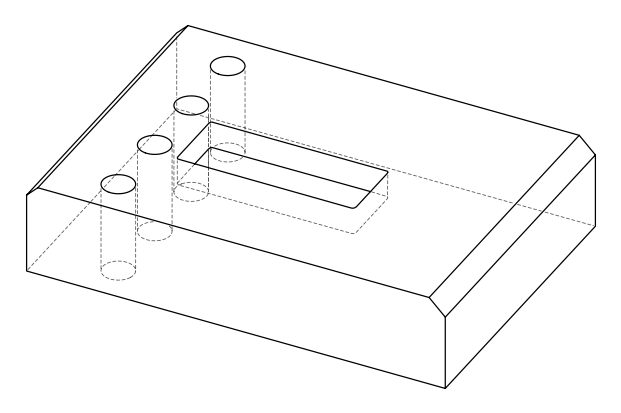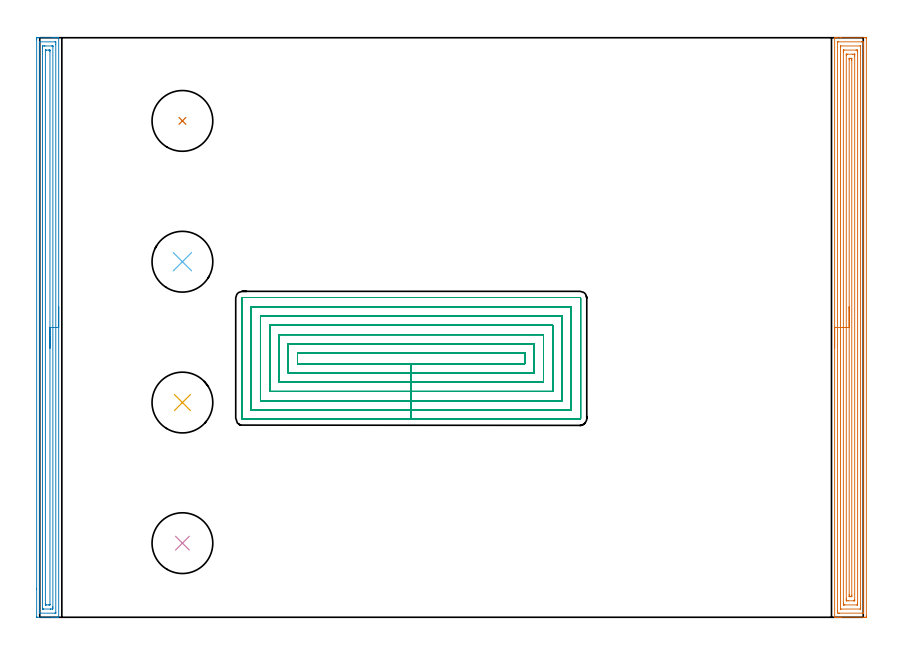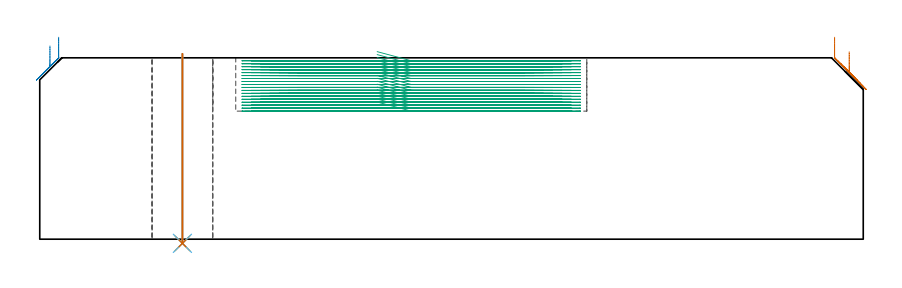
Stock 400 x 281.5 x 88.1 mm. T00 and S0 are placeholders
(PLAN: 7 operations, 2 tool changes, 112.3 min)
(1 AREA_MILL | FG_CHAMFER_SURFACE | UGT0205_001 | 13.76 min | 33381 mm3)
(2 AREA_MILL_1 | FG_CHAMFER_SURFACE_1 | UGT0205_001 | 9.26 min | 16111 mm3)
(3 MILL_RECTANGULAR_POCKET | POCKET_RECTANGULAR_STRAIGHT | NXT0201_008 | Follow Part, ap 1.5, ae 75% | 87.76 min | 287319 mm3)
(4 INDEXABLE_INSERT_DRILL_THROUGH_HOLE_FROM_SOLID | STEP1HOLE | NXT0302_030 | 0.37 min | 60140 mm3)
(5 INDEXABLE_INSERT_DRILL_THROUGH_HOLE_FROM_SOLID_1 | STEP1HOLE_1 | NXT0302_030 | 0.37 min | 60195 mm3)
(6 INDEXABLE_INSERT_DRILL_THROUGH_HOLE_FROM_SOLID_2 | STEP1HOLE_2 | NXT0302_030 | 0.37 min | 60176 mm3)
(7 INDEXABLE_INSERT_DRILL_THROUGH_HOLE_FROM_SOLID_3 | STEP1HOLE_3 | NXT0302_030 | 0.37 min | 60148 mm3)
(TOOL UGT0205_001 | Chamfer Mill 20 x 3 x 45 deg. | D20 FL50 Z2)
(TOOL NXT0201_008 | ENDMILL 6mm [2P460-0600-NA 1630] | D6 FL26 Z6)
(TOOL NXT0302_030 | Index. Insert Drill 29.5mm [880-D2950L32-03] | D29.5 PA176 FL89 Z2)
(OP 1 AREA_MILL)
G17 G21 G94 G90
T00 M6
G54
G17 G0 G90 X386.1 Y130.75 S1061 M3
G43 Z98.1 H0
G94 G1 Y130.788 Z97.228 F250.
Y130.902 Z96.363
Y131.091 Z95.512
Y131.353 Z94.68
Y131.687 Z93.874
Y132.09 Z93.1
Y132.558 Z92.364
Y133.09 Z91.672
Y133.679 Z91.029
Y134.322 Z90.439
Y135.014 Z89.908
Y135.75 Z89.44
Y136.524 Z89.037
Y137.33 Z88.703
Y138.162 Z88.441
Y139.013 Z88.252
Y139.878 Z88.138
Y140.75 Z88.1
Y281.338
X386.103 Y281.49 Z88.088
X386.145 Y281.493 Z88.046
X386.518 Y281.5 Z87.682
X386.923 Z87.277
X387.567 Z86.628
X388.78 Z85.417
X389.348 Z84.846
X400.923 Z73.274
X401.209 Y281.498 Z72.988
X401.492 Y281.49 Z72.706
X401.499 Y281.207 Z72.699
X401.5 Y0.922 Z72.7
X401.499 Y0.608 Z72.701
X401.494 Y0.036 Z72.704
X401.492 Y0.007 Z72.706
X400.923 Y0.003 Z73.274
X400.317 Y0. Z73.88
X389.348 Z84.846
X388.78 Z85.417
X388.458 Z85.739
X387.889 Z86.307
X387.567 Z86.628
X386.923 Z87.277
X386.517 Z87.682
X386.147 Z88.044
X386.102 Y0.009 Z88.088
X386.1 Y0.162 Z88.1
Y140.75
X387.514 Z86.686
Y279.16
X387.515 Y279.213 Z86.685
X387.518 Y279.319 Z86.682
X387.525 Y279.49 Z86.675
X387.567 Y279.492 Z86.633
X388.067 Y279.499 Z86.133
X399.142 Z75.058
X399.644 Y279.497 Z74.556
X400.033 Y279.49 Z74.167
X400.079 Y279.107 Z74.121
X400.082 Y279.058 Z74.118
X400.086 Y278.214 Z74.114
Y278.161
Y2.34
X400.085 Y2.287 Z74.115
X400.082 Y2.181 Z74.118
X400.075 Y2.01 Z74.125
X400.033 Y2.008 Z74.167
X399.533 Y2.001 Z74.667
X388.458 Z85.742
X387.956 Y2.003 Z86.244
X387.567 Y2.01 Z86.633
X387.521 Y2.393 Z86.679
X387.518 Y2.442 Z86.682
X387.514 Y3.286 Z86.686
Y3.339
Y140.75
X388.928 Z85.272
X388.929 Y276.849 Z85.271
X388.931 Y277.322 Z85.269
X388.933 Y277.426 Z85.267
X388.935 Y277.475 Z85.265
X388.945 Y277.49 Z85.255
X388.992 Y277.493 Z85.208
X389.171 Y277.499 Z85.029
X398.43 Z75.77
X398.549 Y277.498 Z75.651
X398.643 Y277.493 Z75.557
X398.666 Y277.489 Z75.534
X398.668 Y277.484 Z75.532
X398.67 Y277.462 Z75.53
X398.671 Y277.322 Z75.529
Y4.651
X398.669 Y4.178 Z75.531
X398.667 Y4.074 Z75.533
X398.665 Y4.025 Z75.535
X398.655 Y4.01 Z75.545
X398.607 Y4.007 Z75.593
X398.429 Y4.001 Z75.771
X389.17 Z85.03
X389.052 Y4.002 Z85.148
X388.957 Y4.007 Z85.243
X388.934 Y4.011 Z85.266
X388.932 Y4.016 Z85.268
X388.93 Y4.038 Z85.27
X388.929 Y4.178 Z85.271
X388.928 Y140.75 Z85.272
X390.343 Z83.857
Y274.644
X390.344 Y275.43 Z83.856
X390.347 Y275.483 Z83.853
X390.349 Y275.49 Z83.851
X390.356 Y275.494 Z83.844
X390.382 Y275.497 Z83.818
X390.488 Y275.499 Z83.712
X390.702 Y275.5 Z83.498
X396.508 Z77.692
X396.913 Y275.498 Z77.287
X397.116 Y275.494 Z77.084
X397.217 Y275.49 Z76.983
X397.251 Y275.481 Z76.949
X397.257 Y274.644 Z76.943
Y6.856
X397.256 Y6.07 Z76.944
X397.253 Y6.017 Z76.947
X397.251 Y6.01 Z76.949
X397.244 Y6.006 Z76.956
X397.218 Y6.003 Z76.982
X397.112 Y6.001 Z77.088
X396.898 Y6. Z77.302
X391.092 Z83.108
X390.687 Y6.002 Z83.513
X390.484 Y6.006 Z83.716
X390.383 Y6.01 Z83.817
X390.349 Y6.019 Z83.851
X390.343 Y6.856 Z83.857
Y140.75
X391.757 Z82.443
Y273.121
X391.76 Y273.384 Z82.44
X391.763 Y273.459 Z82.437
X391.766 Y273.491 Z82.434
X391.78 Y273.493 Z82.42
X391.859 Y273.497 Z82.341
X392.019 Y273.499 Z82.181
X392.27 Y273.5 Z81.93
X394.941 Z79.259
X395.581 Y273.499 Z78.619
X395.834 Y273.497 Z78.366
X395.84 Y273.492 Z78.36
X395.841 Y273.49 Z78.359
X395.843 Y272.858 Z78.357
Y272.596
Y8.379
X395.84 Y8.116 Z78.36
X395.837 Y8.041 Z78.363
X395.834 Y8.009 Z78.366
X395.82 Y8.007 Z78.38
X395.741 Y8.003 Z78.459
X395.581 Y8.001 Z78.619
X395.33 Y8. Z78.87
X392.659 Z81.541
X392.019 Y8.001 Z82.181
X391.766 Y8.003 Z82.434
X391.76 Y8.008 Z82.44
X391.759 Y8.01 Z82.441
X391.757 Y8.641 Z82.443
Y8.904
Y140.75
X393.171 Z81.029
Y270.811
X393.172 Y271.073 Z81.028
X393.176 Y271.388 Z81.024
X393.178 Y271.465 Z81.022
X393.186 Y271.49 Z81.014
X393.233 Y271.493 Z80.967
X393.376 Y271.498 Z80.824
X393.8 Y271.499 Z80.4
X394.268 Y271.497 Z79.932
X394.398 Y271.49 Z79.802
X394.422 Y271.486 Z79.778
X394.424 Y271.441 Z79.776
X394.427 Y271.337 Z79.773
X394.428 Y271.073 Z79.772
X394.429 Y270.443 Z79.771
Y10.689
X394.428 Y10.427 Z79.772
X394.424 Y10.112 Z79.776
X394.422 Y10.035 Z79.778
X394.414 Y10.01 Z79.786
X394.367 Y10.007 Z79.833
X394.224 Y10.002 Z79.976
X393.8 Y10.001 Z80.4
X393.332 Y10.003 Z80.868
X393.202 Y10.01 Z80.998
X393.178 Y10.014 Z81.022
X393.176 Y10.059 Z81.024
X393.173 Y10.163 Z81.027
X393.172 Y10.427 Z81.028
X393.171 Y11.057 Z81.029
Y140.75
Y141.622 Z81.067
Y142.486 Z81.181
Y143.338 Z81.37
Y144.17 Z81.632
Y144.976 Z81.966
Y145.75 Z82.369
Y146.486 Z82.837
Y147.178 Z83.368
Y147.821 Z83.958
Y148.41 Z84.601
Y148.941 Z85.293
Y149.41 Z86.029
Y149.813 Z86.803
Y150.147 Z87.609
Y150.409 Z88.441
Y150.598 Z89.292
Y150.712 Z90.157
Y150.75 Z91.029
G0 Z98.1
M5
M2
(OP 2 AREA_MILL_1)
G17 G21 G94 G90
T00 M6
G54
G17 G0 G90 X9.2 Y150.75 S1061 M3
G43 Z98.1 H0
G94 G1 Y150.712 Z97.228 F250.
Y150.598 Z96.363
Y150.409 Z95.512
Y150.147 Z94.68
Y149.813 Z93.874
Y149.41 Z93.1
Y148.942 Z92.364
Y148.41 Z91.672
Y147.821 Z91.029
Y147.178 Z90.439
Y146.486 Z89.908
Y145.75 Z89.44
Y144.976 Z89.037
Y144.17 Z88.703
Y143.338 Z88.441
Y142.487 Z88.252
Y141.622 Z88.138
Y140.75 Z88.1
Y0.158
X9.205 Y0.01 Z88.095
X9.184 Y0.008 Z88.075
X8.847 Y0. Z87.746
X8.468 Z87.368
X7.828 Z86.723
X6.624 Z85.521
X6.06 Z84.954
X-1.295 Y0.001 Z77.602
X-1.492 Y0.01 Z77.406
X-1.499 Y0.207 Z77.399
X-1.5 Y13.727 Z77.4
Y280.492
X-1.499 Y280.892 Z77.401
X-1.495 Y281.379 Z77.403
X-1.492 Y281.491 Z77.406
X-1.012 Y281.496 Z77.885
X-0.41 Y281.5 Z78.487
X6.06 Z84.954
X6.624 Z85.521
X6.944 Z85.84
X7.508 Z86.404
X7.828 Z86.723
X8.847 Z87.747
X9.184 Y281.493 Z88.075
X9.197 Y281.491 Z88.088
X9.2 Y281.338 Z88.1
Y140.75
X7.786 Z86.686
Y2.393
X7.785 Y2.181 Z86.685
X7.782 Y2.075 Z86.682
X7.779 Y2.025 Z86.679
X7.771 Y2.01 Z86.671
X7.723 Y2.008 Z86.623
X7.333 Y2.001 Z86.233
X0.26 Z79.16
X0.032 Y2.006 Z78.932
X-0.071 Y2.01 Z78.829
X-0.084 Y2.349 Z78.816
X-0.085 Y2.393 Z78.815
X-0.086 Y3.243 Z78.814
Y279.107
X-0.085 Y279.319 Z78.815
X-0.082 Y279.425 Z78.818
X-0.079 Y279.475 Z78.821
X-0.071 Y279.49 Z78.829
X-0.023 Y279.493 Z78.877
X0.367 Y279.499 Z79.267
X7.44 Z86.34
X7.668 Y279.494 Z86.568
X7.771 Y279.49 Z86.671
X7.784 Y279.151 Z86.684
X7.785 Y279.107 Z86.685
X7.786 Y278.257 Z86.686
Y140.75
X6.371 Z85.271
Y5.071
X6.37 Y4.758 Z85.27
X6.366 Y4.178 Z85.266
X6.365 Y4.03 Z85.265
X6.228 Y4.009 Z85.128
X6.06 Y4.005 Z84.96
X5.352 Y4. Z84.252
X5.176 Z84.076
X1.816 Z80.716
X1.64 Y4.001 Z80.54
X1.463 Y4.003 Z80.363
X1.346 Y4.008 Z80.246
X1.334 Y4.011 Z80.234
X1.332 Y4.015 Z80.232
X1.33 Y4.036 Z80.23
X1.328 Y4.493 Z80.228
X1.329 Y276.429 Z80.229
Y276.742
X1.334 Y277.322 Z80.234
X1.335 Y277.47 Z80.235
X1.472 Y277.491 Z80.372
X1.64 Y277.495 Z80.54
X2.348 Y277.5 Z81.248
X2.524 Z81.424
X5.884 Z84.784
X6.06 Y277.499 Z84.96
X6.237 Y277.497 Z85.137
X6.354 Y277.492 Z85.254
X6.366 Y277.489 Z85.266
X6.368 Y277.485 Z85.268
X6.37 Y277.464 Z85.27
X6.371 Y277.426 Z85.271
Y277.322
Y140.75
X4.957 Z83.857
Y6.185
X4.955 Y6.089 Z83.855
X4.952 Y6.031 Z83.852
X4.948 Y6.01 Z83.848
X4.927 Y6.008 Z83.827
X4.716 Y6.003 Z83.616
X4.292 Y6. Z83.192
X3.372 Z82.272
X2.975 Y6.002 Z81.875
X2.777 Y6.007 Z81.677
X2.756 Y6.01 Z81.656
X2.749 Y6.019 Z81.649
X2.746 Y6.055 Z81.646
X2.744 Y6.109 Z81.644
X2.743 Y6.635 Z81.643
Y275.315
X2.745 Y275.411 Z81.645
X2.748 Y275.469 Z81.648
X2.752 Y275.49 Z81.652
X2.773 Y275.492 Z81.673
X2.984 Y275.497 Z81.884
X3.408 Y275.5 Z82.308
X4.328 Z83.228
X4.725 Y275.498 Z83.625
X4.923 Y275.493 Z83.823
X4.944 Y275.49 Z83.844
X4.951 Y275.481 Z83.851
X4.954 Y275.445 Z83.854
X4.956 Y275.391 Z83.856
X4.957 Y274.865 Z83.857
Y140.75
Y139.878 Z83.895
Y139.014 Z84.009
Y138.162 Z84.198
Y137.33 Z84.46
Y136.524 Z84.794
Y135.75 Z85.197
Y135.014 Z85.666
Y134.322 Z86.197
Y133.679 Z86.786
Y133.09 Z87.429
Y132.559 Z88.121
Y132.09 Z88.857
Y131.687 Z89.631
Y131.353 Z90.437
Y131.091 Z91.269
Y130.902 Z92.121
Y130.788 Z92.986
Y130.75 Z93.857
G0 Z98.1
M5
M2
(OP 3 MILL_RECTANGULAR_POCKET)
G17 G21 G94 G90
T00 M6
G54
G17 G0 G90 X163.884 Y123.2 S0 M3
G43 Z98.1 H1
Z91.1
G94 G1 X180.45 Z86.661 F250.
X235.7 F500.
Y128.3
X125.2
Y123.2
X180.45
Y118.7
X240.2
Y132.8
X120.7
Y118.7
X180.45
Y114.2
X244.7
Y137.3
X116.2
Y114.2
X180.45
Y109.7
X249.2
Y141.8
X111.7
Y109.7
X180.45
Y105.2
X253.7
Y146.3
X107.2
Y105.2
X180.45
Y100.7
X258.2
Y150.8
X102.7
Y100.7
X180.45
Y96.2
X262.4
G3 X262.7 Y96.5 R0.3
G1 Y155.
G3 X262.4 Y155.3 R0.3
G1 X98.5
G3 X98.2 Y155. R0.3
G1 Y96.5
G3 X98.5 Y96.2 R0.3
G1 X180.45
X181.45
G0 X163.884 Y123.2 Z89.661
G1 X180.45 Z85.222 F250.
X235.7 F500.
Y128.3
X125.2
Y123.2
X180.45
Y118.7
X240.2
Y132.8
X120.7
Y118.7
X180.45
Y114.2
X244.7
Y137.3
X116.2
Y114.2
X180.45
Y109.7
X249.2
Y141.8
X111.7
Y109.7
X180.45
Y105.2
X253.7
Y146.3
X107.2
Y105.2
X180.45
Y100.7
X258.2
Y150.8
X102.7
Y100.7
X180.45
Y96.2
X262.4
G3 X262.7 Y96.5 R0.3
G1 Y155.
G3 X262.4 Y155.3 R0.3
G1 X98.5
G3 X98.2 Y155. R0.3
G1 Y96.5
G3 X98.5 Y96.2 R0.3
G1 X180.45
X181.45
G0 X163.884 Y123.2 Z88.222
G1 X180.45 Z83.783 F250.
X235.7 F500.
Y128.3
X125.2
Y123.2
X180.45
Y118.7
X240.2
Y132.8
X120.7
Y118.7
X180.45
Y114.2
X244.7
Y137.3
X116.2
Y114.2
X180.45
Y109.7
X249.2
Y141.8
X111.7
Y109.7
X180.45
Y105.2
X253.7
Y146.3
X107.2
Y105.2
X180.45
Y100.7
X258.2
Y150.8
X102.7
Y100.7
X180.45
Y96.2
X262.4
G3 X262.7 Y96.5 R0.3
G1 Y155.
G3 X262.4 Y155.3 R0.3
G1 X98.5
G3 X98.2 Y155. R0.3
G1 Y96.5
G3 X98.5 Y96.2 R0.3
G1 X180.45
X181.45
G0 X163.884 Y123.2 Z86.783
G1 X180.45 Z82.344 F250.
X235.7 F500.
Y128.3
X125.2
Y123.2
X180.45
Y118.7
X240.2
Y132.8
X120.7
Y118.7
X180.45
Y114.2
X244.7
Y137.3
X116.2
Y114.2
X180.45
Y109.7
X249.2
Y141.8
X111.7
Y109.7
X180.45
Y105.2
X253.7
Y146.3
X107.2
Y105.2
X180.45
Y100.7
X258.2
Y150.8
X102.7
Y100.7
X180.45
Y96.2
X262.4
G3 X262.7 Y96.5 R0.3
G1 Y155.
G3 X262.4 Y155.3 R0.3
G1 X98.5
G3 X98.2 Y155. R0.3
G1 Y96.5
G3 X98.5 Y96.2 R0.3
G1 X180.45
X181.45
G0 X163.884 Y123.2 Z85.344
G1 X180.45 Z80.905 F250.
X235.7 F500.
Y128.3
X125.2
Y123.2
X180.45
Y118.7
X240.2
Y132.8
X120.7
Y118.7
X180.45
Y114.2
X244.7
Y137.3
X116.2
Y114.2
X180.45
Y109.7
X249.2
Y141.8
X111.7
Y109.7
X180.45
Y105.2
X253.7
Y146.3
X107.2
Y105.2
X180.45
Y100.7
X258.2
Y150.8
X102.7
Y100.7
X180.45
Y96.2
X262.4
G3 X262.7 Y96.5 R0.3
G1 Y155.
G3 X262.4 Y155.3 R0.3
G1 X98.5
G3 X98.2 Y155. R0.3
G1 Y96.5
G3 X98.5 Y96.2 R0.3
G1 X180.45
X181.45
G0 X163.884 Y123.2 Z83.905
G1 X180.45 Z79.467 F250.
X235.7 F500.
Y128.3
X125.2
Y123.2
X180.45
Y118.7
X240.2
Y132.8
X120.7
Y118.7
X180.45
Y114.2
X244.7
Y137.3
X116.2
Y114.2
X180.45
Y109.7
X249.2
Y141.8
X111.7
Y109.7
X180.45
Y105.2
X253.7
Y146.3
X107.2
Y105.2
X180.45
Y100.7
X258.2
Y150.8
X102.7
Y100.7
X180.45
Y96.2
X262.4
G3 X262.7 Y96.5 R0.3
G1 Y155.
G3 X262.4 Y155.3 R0.3
G1 X98.5
G3 X98.2 Y155. R0.3
G1 Y96.5
G3 X98.5 Y96.2 R0.3
G1 X180.45
X181.45
G0 X163.884 Y123.2 Z82.467
G1 X180.45 Z78.028 F250.
X235.7 F500.
Y128.3
X125.2
Y123.2
X180.45
Y118.7
X240.2
Y132.8
X120.7
Y118.7
X180.45
Y114.2
X244.7
Y137.3
X116.2
Y114.2
X180.45
Y109.7
X249.2
Y141.8
X111.7
Y109.7
X180.45
Y105.2
X253.7
Y146.3
X107.2
Y105.2
X180.45
Y100.7
X258.2
Y150.8
X102.7
Y100.7
X180.45
Y96.2
X262.4
G3 X262.7 Y96.5 R0.3
G1 Y155.
G3 X262.4 Y155.3 R0.3
G1 X98.5
G3 X98.2 Y155. R0.3
G1 Y96.5
G3 X98.5 Y96.2 R0.3
G1 X180.45
X181.45
G0 X163.884 Y123.2 Z81.028
G1 X180.45 Z76.589 F250.
X235.7 F500.
Y128.3
X125.2
Y123.2
X180.45
Y118.7
X240.2
Y132.8
X120.7
Y118.7
X180.45
Y114.2
X244.7
Y137.3
X116.2
Y114.2
X180.45
Y109.7
X249.2
Y141.8
X111.7
Y109.7
X180.45
Y105.2
X253.7
Y146.3
X107.2
Y105.2
X180.45
Y100.7
X258.2
Y150.8
X102.7
Y100.7
X180.45
Y96.2
X262.4
G3 X262.7 Y96.5 R0.3
G1 Y155.
G3 X262.4 Y155.3 R0.3
G1 X98.5
G3 X98.2 Y155. R0.3
G1 Y96.5
G3 X98.5 Y96.2 R0.3
G1 X180.45
X181.45
G0 X163.884 Y123.2 Z79.589
G1 X180.45 Z75.15 F250.
X235.7 F500.
Y128.3
X125.2
Y123.2
X180.45
Y118.7
X240.2
Y132.8
X120.7
Y118.7
X180.45
Y114.2
X244.7
Y137.3
X116.2
Y114.2
X180.45
Y109.7
X249.2
Y141.8
X111.7
Y109.7
X180.45
Y105.2
X253.7
Y146.3
X107.2
Y105.2
X180.45
Y100.7
X258.2
Y150.8
X102.7
Y100.7
X180.45
Y96.2
X262.4
G3 X262.7 Y96.5 R0.3
G1 Y155.
G3 X262.4 Y155.3 R0.3
G1 X98.5
G3 X98.2 Y155. R0.3
G1 Y96.5
G3 X98.5 Y96.2 R0.3
G1 X180.45
X181.45
G0 X163.884 Y123.2 Z78.15
G1 X180.45 Z73.711 F250.
X235.7 F500.
Y128.3
X125.2
Y123.2
X180.45
Y118.7
X240.2
Y132.8
X120.7
Y118.7
X180.45
Y114.2
X244.7
Y137.3
X116.2
Y114.2
X180.45
Y109.7
X249.2
Y141.8
X111.7
Y109.7
X180.45
Y105.2
X253.7
Y146.3
X107.2
Y105.2
X180.45
Y100.7
X258.2
Y150.8
X102.7
Y100.7
X180.45
Y96.2
X262.4
G3 X262.7 Y96.5 R0.3
G1 Y155.
G3 X262.4 Y155.3 R0.3
G1 X98.5
G3 X98.2 Y155. R0.3
G1 Y96.5
G3 X98.5 Y96.2 R0.3
G1 X180.45
X181.45
G0 X163.884 Y123.2 Z76.711
G1 X180.45 Z72.272 F250.
X235.7 F500.
Y128.3
X125.2
Y123.2
X180.45
Y118.7
X240.2
Y132.8
X120.7
Y118.7
X180.45
Y114.2
X244.7
Y137.3
X116.2
Y114.2
X180.45
Y109.7
X249.2
Y141.8
X111.7
Y109.7
X180.45
Y105.2
X253.7
Y146.3
X107.2
Y105.2
X180.45
Y100.7
X258.2
Y150.8
X102.7
Y100.7
X180.45
Y96.2
X262.4
G3 X262.7 Y96.5 R0.3
G1 Y155.
G3 X262.4 Y155.3 R0.3
G1 X98.5
G3 X98.2 Y155. R0.3
G1 Y96.5
G3 X98.5 Y96.2 R0.3
G1 X180.45
X181.45
G0 X163.884 Y123.2 Z75.272
G1 X180.45 Z70.833 F250.
X235.7 F500.
Y128.3
X125.2
Y123.2
X180.45
Y118.7
X240.2
Y132.8
X120.7
Y118.7
X180.45
Y114.2
X244.7
Y137.3
X116.2
Y114.2
X180.45
Y109.7
X249.2
Y141.8
X111.7
Y109.7
X180.45
Y105.2
X253.7
Y146.3
X107.2
Y105.2
X180.45
Y100.7
X258.2
Y150.8
X102.7
Y100.7
X180.45
Y96.2
X262.4
G3 X262.7 Y96.5 R0.3
G1 Y155.
G3 X262.4 Y155.3 R0.3
G1 X98.5
G3 X98.2 Y155. R0.3
G1 Y96.5
G3 X98.5 Y96.2 R0.3
G1 X180.45
X181.45
G0 X163.884 Y123.2 Z73.833
G1 X180.45 Z69.394 F250.
X235.7 F500.
Y128.3
X125.2
Y123.2
X180.45
Y118.7
X240.2
Y132.8
X120.7
Y118.7
X180.45
Y114.2
X244.7
Y137.3
X116.2
Y114.2
X180.45
Y109.7
X249.2
Y141.8
X111.7
Y109.7
X180.45
Y105.2
X253.7
Y146.3
X107.2
Y105.2
X180.45
Y100.7
X258.2
Y150.8
X102.7
Y100.7
X180.45
Y96.2
X262.4
G3 X262.7 Y96.5 R0.3
G1 Y155.
G3 X262.4 Y155.3 R0.3
G1 X98.5
G3 X98.2 Y155. R0.3
G1 Y96.5
G3 X98.5 Y96.2 R0.3
G1 X180.45
X181.45
G0 X163.884 Y123.2 Z72.394
G1 X180.45 Z67.956 F250.
X235.7 F500.
Y128.3
X125.2
Y123.2
X180.45
Y118.7
X240.2
Y132.8
X120.7
Y118.7
X180.45
Y114.2
X244.7
Y137.3
X116.2
Y114.2
X180.45
Y109.7
X249.2
Y141.8
X111.7
Y109.7
X180.45
Y105.2
X253.7
Y146.3
X107.2
Y105.2
X180.45
Y100.7
X258.2
Y150.8
X102.7
Y100.7
X180.45
Y96.2
X262.4
G3 X262.7 Y96.5 R0.3
G1 Y155.
G3 X262.4 Y155.3 R0.3
G1 X98.5
G3 X98.2 Y155. R0.3
G1 Y96.5
G3 X98.5 Y96.2 R0.3
G1 X180.45
X181.45
G0 X163.884 Y123.2 Z70.956
G1 X180.45 Z66.517 F250.
X235.7 F500.
Y128.3
X125.2
Y123.2
X180.45
Y118.7
X240.2
Y132.8
X120.7
Y118.7
X180.45
Y114.2
X244.7
Y137.3
X116.2
Y114.2
X180.45
Y109.7
X249.2
Y141.8
X111.7
Y109.7
X180.45
Y105.2
X253.7
Y146.3
X107.2
Y105.2
X180.45
Y100.7
X258.2
Y150.8
X102.7
Y100.7
X180.45
Y96.2
X262.4
G3 X262.7 Y96.5 R0.3
G1 Y155.
G3 X262.4 Y155.3 R0.3
G1 X98.5
G3 X98.2 Y155. R0.3
G1 Y96.5
G3 X98.5 Y96.2 R0.3
G1 X180.45
X181.45
G0 X163.884 Y123.2 Z69.517
G1 X180.45 Z65.078 F250.
X235.7 F500.
Y128.3
X125.2
Y123.2
X180.45
Y118.7
X240.2
Y132.8
X120.7
Y118.7
X180.45
Y114.2
X244.7
Y137.3
X116.2
Y114.2
X180.45
Y109.7
X249.2
Y141.8
X111.7
Y109.7
X180.45
Y105.2
X253.7
Y146.3
X107.2
Y105.2
X180.45
Y100.7
X258.2
Y150.8
X102.7
Y100.7
X180.45
Y96.2
X262.4
G3 X262.7 Y96.5 R0.3
G1 Y155.
G3 X262.4 Y155.3 R0.3
G1 X98.5
G3 X98.2 Y155. R0.3
G1 Y96.5
G3 X98.5 Y96.2 R0.3
G1 X180.45
X181.45
G0 X163.884 Y123.2 Z68.078
G1 X180.45 Z63.639 F250.
X235.7 F500.
Y128.3
X125.2
Y123.2
X180.45
Y118.7
X240.2
Y132.8
X120.7
Y118.7
X180.45
Y114.2
X244.7
Y137.3
X116.2
Y114.2
X180.45
Y109.7
X249.2
Y141.8
X111.7
Y109.7
X180.45
Y105.2
X253.7
Y146.3
X107.2
Y105.2
X180.45
Y100.7
X258.2
Y150.8
X102.7
Y100.7
X180.45
Y96.2
X262.4
G3 X262.7 Y96.5 R0.3
G1 Y155.
G3 X262.4 Y155.3 R0.3
G1 X98.5
G3 X98.2 Y155. R0.3
G1 Y96.5
G3 X98.5 Y96.2 R0.3
G1 X180.45
X181.45
G0 X163.884 Y123.2 Z66.639
G1 X180.45 Z62.2 F250.
X235.7 F500.
Y128.3
X125.2
Y123.2
X180.45
Y118.7
X240.2
Y132.8
X120.7
Y118.7
X180.45
Y114.2
X244.7
Y137.3
X116.2
Y114.2
X180.45
Y109.7
X249.2
Y141.8
X111.7
Y109.7
X180.45
Y105.2
X253.7
Y146.3
X107.2
Y105.2
X180.45
Y100.7
X258.2
Y150.8
X102.7
Y100.7
X180.45
Y96.2
X262.4
G3 X262.7 Y96.5 R0.3
G1 Y155.
G3 X262.4 Y155.3 R0.3
G1 X98.5
G3 X98.2 Y155. R0.3
G1 Y96.5
G3 X98.5 Y96.2 R0.3
G1 X180.45
X181.45
G0 Z98.1
M5
M2
(OP 4 INDEXABLE_INSERT_DRILL_THROUGH_HOLE_FROM_SOLID)
G17 G21 G94 G90
T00 M6
G54
G17 G0 G90 X69.3 Y36. S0 M3
G43 Z98.1 H1
G94 G81 G98 Z-2.015 F250. R90.1
G80
M5
M2
(OP 5 INDEXABLE_INSERT_DRILL_THROUGH_HOLE_FROM_SOLID_1)
G17 G21 G94 G90
T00 M6
G54
G17 G0 G90 X69.3 Y104.3 S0 M3
G43 Z98.1 H1
G94 G81 G98 Z-2.015 F250. R90.1
G80
M5
M2
(OP 6 INDEXABLE_INSERT_DRILL_THROUGH_HOLE_FROM_SOLID_2)
G17 G21 G94 G90
T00 M6
G54
G17 G0 G90 X69.3 Y172.7 S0 M3
G43 Z98.1 H1
G94 G81 G98 Z-2.015 F250. R90.1
G80
M5
M2
(OP 7 INDEXABLE_INSERT_DRILL_THROUGH_HOLE_FROM_SOLID_3)
G17 G21 G94 G90
T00 M6
G54
G17 G0 G90 X69.3 Y241.1 S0 M3
G43 Z98.1 H1
G94 G81 G98 Z-2.015 F250. R90.1
G80
M5
M2
